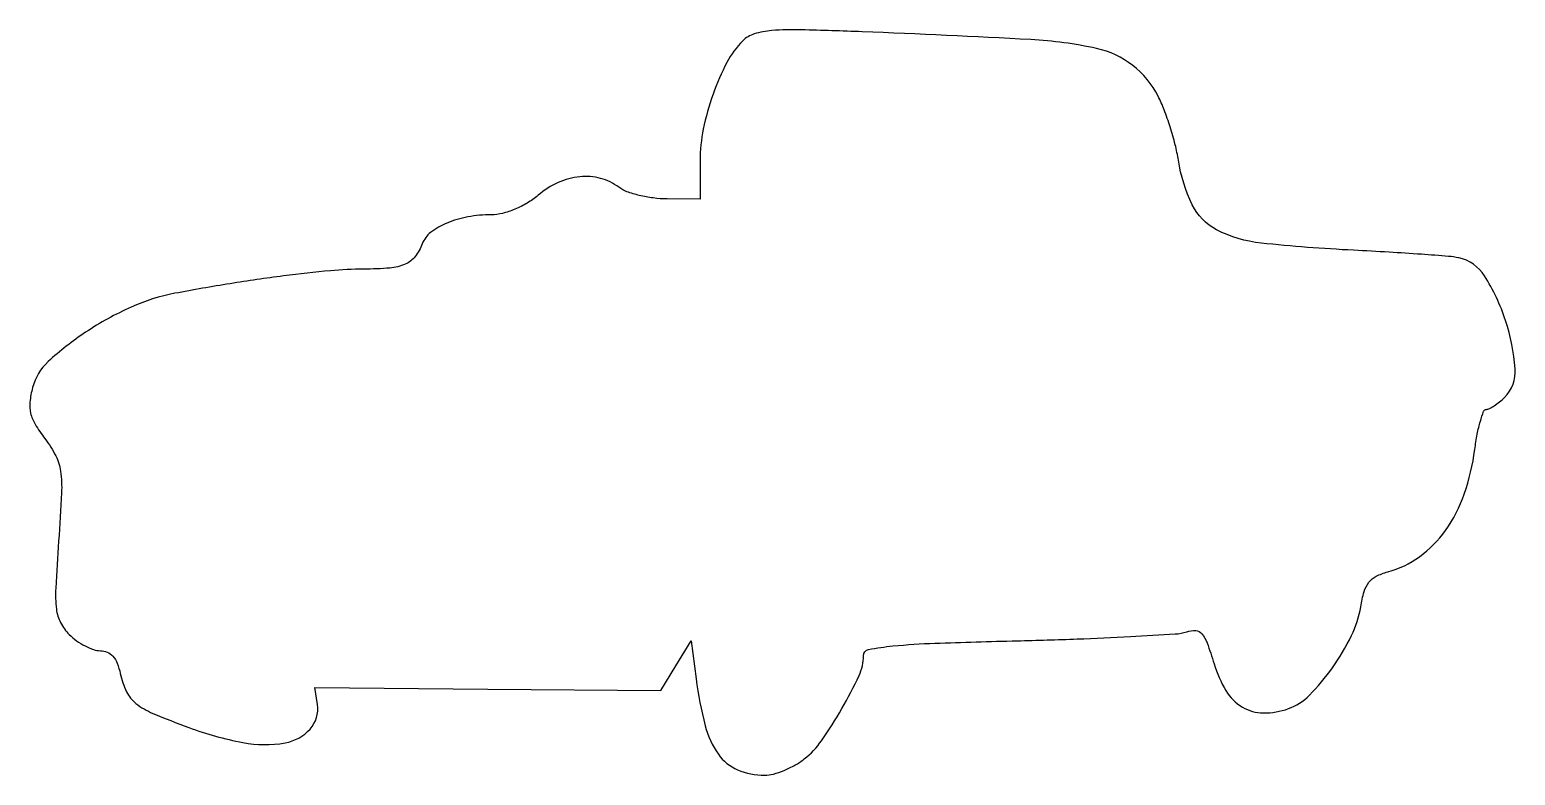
# Model space of a CAD drawing. Extents: x 1 to 192, y 0 to 96.
import ezdxf

# ---------------------------------------------------------------- set-up
doc = ezdxf.new("R2010")
doc.units = 0

msp = doc.modelspace()

# ---------------------------------------------------------------- linework, layer by layer
msp.add_lwpolyline([(92.476395, 94.333538, 0.075745), (90.446657, 91.574097, 0.035432), (88.665349, 87.499764, 0.034857), (87.414624, 83.009242, 0.050532), (87, 78.917095), (87, 74), (82.75, 74.031803, -0.030197), (80.980454, 74.152068, -0.027373), (79.178231, 74.485547, -0.028408), (77.598102, 74.964836, -0.0742), (76.55887, 75.531803, 0.097259), (74.211278, 76.676412, 0.089955), (71.537198, 76.891646, 0.082949), (68.775537, 76.143277, 0.067441), (66.182369, 74.5, -0.040049), (64.780439, 73.500312, -0.036339), (63.191843, 72.699844, -0.037918), (61.594395, 72.173471, -0.0607), (60.170744, 72, 0.045042), (57.159551, 71.728186, 0.054644), (54.444168, 70.920162, 0.063569), (52.369903, 69.717662, 0.142166), (51.297316, 68.265008, -0.078421), (50.380952, 66.627131, -0.124817), (49.11534, 65.653312, -0.081467), (47.140046, 65.159644, -0.019776), (43.768559, 65.015313, 0.02276), (39.498846, 64.807009, 0.008273), (33.473755, 64.136651, 0.007835), (26.593815, 63.14591, 0.007047), (19.5, 61.907861, 0.059125), (13.886684, 60.140717, 0.040416), (8.026428, 56.909585, 0.040357), (3.215568, 53.134467, 0.142428), (1.209714, 49.802015, 0.037669), (0.862459, 47.931651, 0.086546), (0.954298, 46.507399, 0.07708), (1.53485, 45.098698, 0.02536), (2.795603, 43.237846, -0.042463), (4.195182, 41.011959, -0.086167), (4.813353, 39.045139, -0.045618), (4.928087, 36.278081, -0.005261), (4.553121, 30.062684, 0.004911), (4.186257, 24.051643, 0.041296), (4.271516, 21.338234, 0.091359), (4.797067, 19.615924, 0.076905), (5.925162, 18.074838, 0.040882), (6.860825, 17.280835, 0.035762), (7.954676, 16.609484, 0.037448), (9.036399, 16.146883, 0.0825), (9.920545, 16, -0.104047), (10.810165, 15.812849, -0.109768), (11.529471, 15.284685, -0.085222), (12.083347, 14.378743, -0.04065), (12.484824, 13.069098, 0.057057), (13.284327, 10.736427, 0.115322), (14.489439, 9.227174, 0.068019), (16.658217, 7.952012, 0.010647), (21.287513, 6.133005, 0.040841), (28.22679, 4.201516, 0.091748), (33.672053, 4.16422, 0.166754), (36.874435, 5.941248, 0.223566), (37.82296, 9.075983), (37.5, 11.271217), (59.725684, 11.071454), (81.951367, 10.871691), (83.894705, 14.067253), (85.838043, 17.262816), (86.49139, 12.381408, 0.028594), (87.649544, 6.366673, 0.093), (89.345247, 2.697037, 0.138603), (91.819743, 0.708194, 0.10073), (95.2994, 0, 0.06603), (96.421677, 0.148857, 0.031691), (97.799937, 0.616479, 0.030742), (99.198348, 1.295309, 0.038301), (100.398286, 2.098652, 0.073793), (102.601409, 4.430777, 0.02231), (105.21665, 8.55589, 0.020519), (107.433949, 12.821297, 0.11003), (108, 15.362414, -0.359095), (108.653001, 16.1544, -0.023835), (111.789786, 16.609621, -0.015531), (117.185105, 16.962962, -0.002484), (127.75, 17.273339, 0.003), (135.466081, 17.507993, 0.0043), (142.301994, 17.81583, 0.002368), (148.068045, 18.152596, 0.065087), (149.554662, 18.443231, -0.101805), (150.698711, 18.581347, -0.198457), (151.502556, 18.168371, -0.090793), (152.176352, 17.000509, -0.012526), (153.054662, 14.324681, 0.063095), (154.585191, 10.880115, 0.121506), (156.708597, 8.759173, 0.135481), (159.403527, 8.002674, 0.08794), (162.611739, 8.556958, 0.112196), (165.308348, 10.285274, 0.03995), (168.26525, 13.813599, 0.040081), (170.722885, 17.936557, 0.074206), (171.906766, 21.641627, -0.030245), (172.346201, 23.591997, -0.094676), (172.953369, 24.784723, -0.111584), (173.894506, 25.559722, -0.051374), (175.386207, 26.127997, 0.092715), (179.465702, 28.079672, 0.080428), (182.801801, 31.45768, 0.070974), (185.212937, 36.123887, 0.050879), (186.573643, 41.843619, -0.014303), (186.893593, 43.820065, -0.022776), (187.291655, 45.485313, -0.01883), (187.710639, 46.758851, -0.313533), (188.057402, 47, 0.11855), (188.464774, 47.097965, 0.027688), (189.076355, 47.454136, 0.027031), (189.752566, 47.954218, 0.023649), (190.403137, 48.545994, 0.21884), (191.762283, 52.217874, 0.060552), (190.526278, 58.399947, 0.060314), (187.827694, 64.150426, 0.205024), (184.5, 66.461883, 0.030225), (183.190123, 66.649449, 0.002425), (179.709375, 66.917814, 0.003269), (175.550363, 67.190869, 0.002503), (171, 67.436898, -0.014207), (159.115241, 68.358869, -0.092376), (153.391546, 70.067273, -0.163654), (150.26235, 73.28098, -0.072595), (148.476261, 79, 0.022747), (148.06521, 80.994371, 0.014482), (147.415453, 83.273634, 0.014548), (146.646528, 85.477012, 0.026056), (145.870353, 87.229393, 0.11084), (142.604393, 91.187862, 0.111958), (137.971423, 93.353132, 0.040185), (129.497772, 94.494445, 0.003525), (107.842183, 95.502326, 0.00358), (100.022857, 95.754964, 0.02527), (96.221494, 95.658429, 0.055667), (93.968627, 95.23184, 0.122365)], format="xyb", close=True)

doc.saveas('drawing.dxf')
